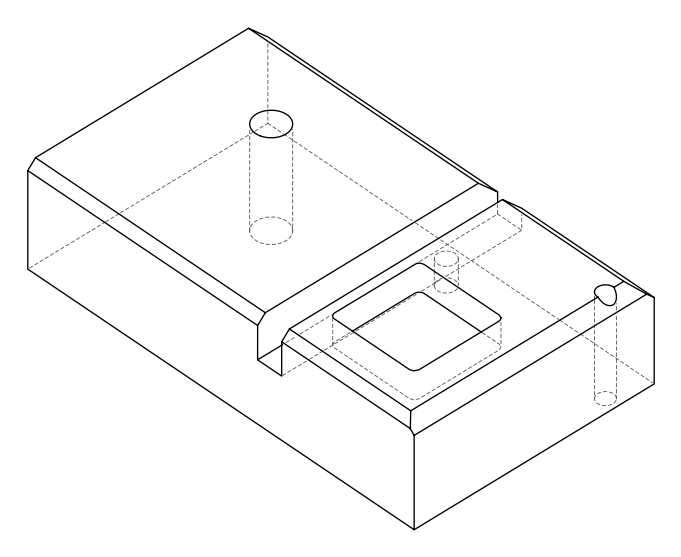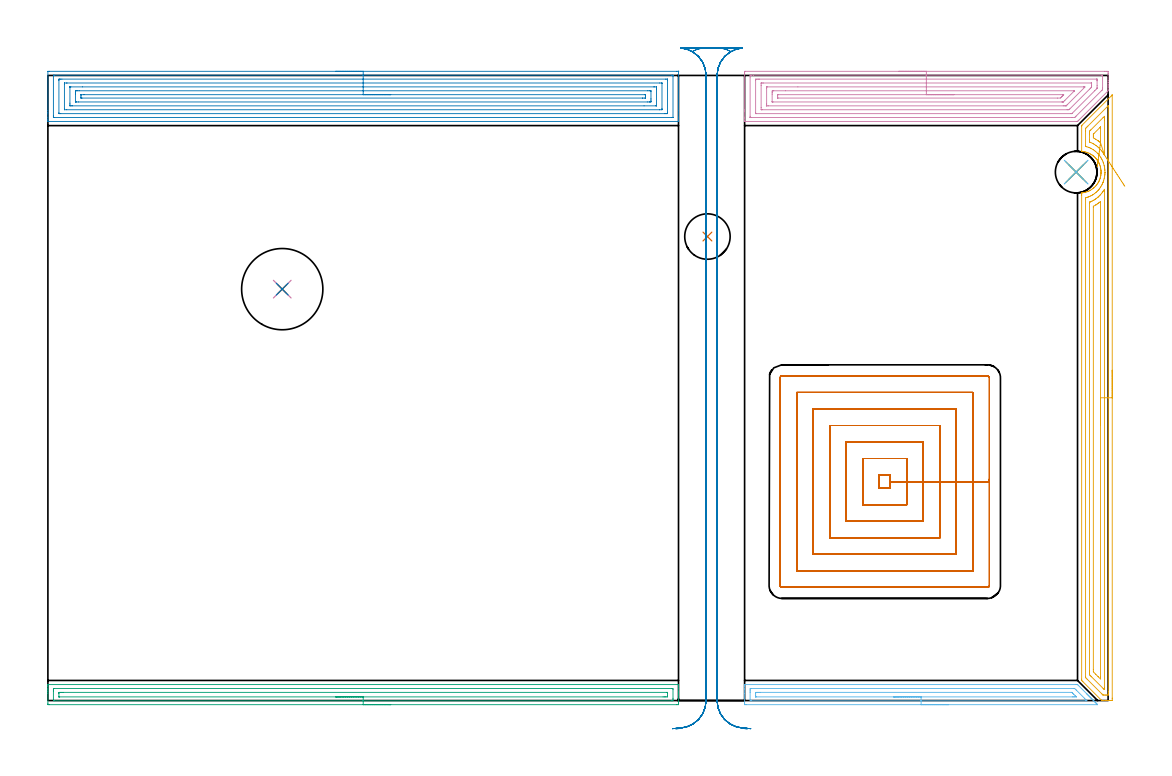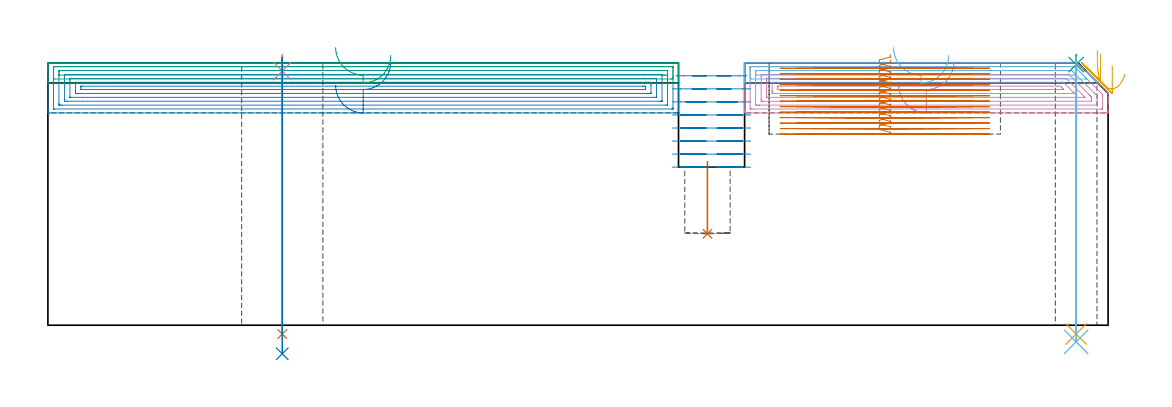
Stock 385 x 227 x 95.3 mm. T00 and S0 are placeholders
(PLAN: 14 operations, 8 tool changes, 78.5 min)
(1 INDEXABLE_INSERT_DRILL_BLIND_HOLE_FROM_SOLID | STEP1POCKET | NXT0302_004 | 0.11 min | 13211 mm3)
(2 AREA_MILL | FG_CHAMFER_SURFACE | UGT0205_001 | 13.1 min | 39200 mm3)
(3 AREA_MILL_1 | FG_CHAMFER_SURFACE_1 | UGT0205_001 | 5.69 min | 6220 mm3)
(4 AREA_MILL_2 | FG_CHAMFER_SURFACE_2 | UGT0205_001 | 7.47 min | 23127 mm3)
(5 AREA_MILL_3 | FG_CHAMFER_SURFACE_3 | UGT0205_001 | 7.1 min | 13093 mm3)
(6 AREA_MILL_4 | FG_CHAMFER_SURFACE_4 | UGT0205_001 | 3.19 min | 3415 mm3)
(7 MILL_RECTANGULAR_POCKET | POCKET_RECTANGULAR_STRAIGHT | NXT0201_009 | Follow Part, ap 2, ae 75% | 31.39 min | 184045 mm3)
(8 MILL_RECTANGULAR_SLOT | SLOT_RECTANGULAR | UGT0201_094 | Follow Part, ap 5, ae 75% | 8.71 min | 195736 mm3)
(9 SPOT_DRILL | STEP1HOLE | NXT0321_9005460120000 | 0.03 min | 15 mm3)
(10 SPOT_DRILL_1 | STEP1HOLE_1 | NXT0321_9005460120000 | 0.05 min | 243 mm3)
(11 DRILL_THROUGH_HOLE_INTO_CENTER | STEP1HOLE | NXT0301_065 | 0.4 min | 6451 mm3)
(12 DRILL_TO_ENLARGE_THROUGH_HOLE | STEP1HOLE | UGT0301_281 | 0.41 min | 10146 mm3)
(13 DRILL_THROUGH_HOLE_INTO_CENTER_1 | STEP1HOLE_1 | NXT0301_065 | 0.4 min | 6471 mm3)
(14 DRILL_TO_ENLARGE_THROUGH_HOLE_1 | STEP1HOLE_1 | UGT0301_394 | 0.43 min | 58436 mm3)
(TOOL NXT0302_004 | Index. Insert Drill 16.5mm [880-D1650L20-05] | D16.5 PA176 FL83 Z2)
(TOOL UGT0205_001 | Chamfer Mill 20 x 3 x 45 deg. | D20 FL50 Z2)
(TOOL NXT0201_009 | ENDMILL 8mm [2P460-0800-NA 1630] | D8 FL26 Z6)
(TOOL UGT0201_094 | End mill 20 mm | D20 FL38 Z4)
(TOOL NXT0321_9005460120000 | NC Spot Drill, 142deg, 12mm, Carbide, Uncoated | D12 PA142 FL30 Z2)
(TOOL NXT0301_065 | Carbide Drill 9.4mm [860.1-0940-075A1-MM 2214] | D9.4 PA140 FL98 Z2)
(TOOL UGT0301_281 | Twist Drill 15.1 mm | D15.1 PA118 FL120 Z2)
(TOOL UGT0301_394 | Twist Drill 29.5 mm | D29.5 PA118 FL165 Z2)
(OP 1 INDEXABLE_INSERT_DRILL_BLIND_HOLE_FROM_SOLID)
G17 G21 G94 G90
T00 M6
G54
G17 G0 G90 X239.5 Y168.5 S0 M3
G43 Z105.3 H1
G94 G81 G98 Z33.2 F250. R59.4
G80
M5
M2
(OP 2 AREA_MILL)
G17 G21 G94 G90
T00 M6
G54
G17 G0 G90 X104.5 Y228.5 S1061 M3
G43 Z105.3 H0
Z87.1
G94 G1 X104.538 Z86.228 F250.
X104.652 Z85.364
X104.841 Z84.512
X105.103 Z83.68
X105.437 Z82.874
X105.84 Z82.1
X106.308 Z81.364
X106.84 Z80.672
X107.429 Z80.029
X108.072 Z79.44
X108.764 Z78.909
X109.5 Z78.44
X110.274 Z78.037
X111.08 Z77.703
X111.912 Z77.441
X112.764 Z77.252
X113.628 Z77.138
X114.5 Z77.1
X228.384
X228.998 Y228.498 Z77.099
X228.999 Z77.1
X229. Y214.211 Z91.385
Y211.808 Z93.787
Y211.131 Z94.469
Y210.767 Z94.833
Y210.364 Z95.227
X228.99 Y210.303 Z95.288
X228.831 Y210.3 Z95.3
X0.169
X0.01 Y210.303 Z95.288
X0.002 Y210.34 Z95.251
X0. Y210.364 Z95.227
Y210.767 Z94.833
Y211.131 Z94.469
Y211.808 Z93.787
Y213.04 Z92.557
Y213.595 Z92.
Y214.211 Z91.385
X0.001 Y228.498 Z77.1
X0.002 Z77.099
X0.616 Y228.5 Z77.1
X114.5
Y227.086 Z78.514
X226.598
X226.692 Y227.085 Z78.515
X226.879 Y227.081 Z78.519
X226.991 Y227.078 Z78.522
X226.994 Y227.049 Z78.551
X226.997 Y226.992 Z78.608
X227. Y226.59 Z79.01
Y211.808 Z93.792
X226.998 Y211.758 Z93.842
X226.995 Y211.734 Z93.866
X226.992 Y211.726 Z93.874
X226.972 Y211.721 Z93.879
X226.786 Y211.716 Z93.884
X226.691 Y211.715 Z93.885
X2.403 Y211.714 Z93.886
X2.308 Y211.715 Z93.885
X2.121 Y211.719 Z93.881
X2.009 Y211.722 Z93.878
X2.006 Y211.751 Z93.849
X2.003 Y211.808 Z93.792
X2. Y212.21 Z93.39
Y226.992 Z78.608
X2.002 Y227.042 Z78.558
X2.005 Y227.066 Z78.534
X2.008 Y227.074 Z78.526
X2.028 Y227.079 Z78.521
X2.214 Y227.084 Z78.516
X2.309 Y227.086 Z78.515
X114.5 Z78.514
Y225.672 Z79.928
X224.345 Y225.671 Z79.929
X224.811 Y225.669 Z79.931
X224.965 Y225.667 Z79.933
X224.984 Y225.665 Z79.935
X224.99 Y225.62 Z79.98
X224.997 Y225.52 Z80.08
X224.999 Y225.394 Z80.206
Y213.595 Z92.005
X224.998 Y213.408 Z92.192
X224.99 Y213.218 Z92.382
X224.977 Y213.135 Z92.465
X224.927 Y213.133 Z92.467
X224.811 Y213.13 Z92.47
X224.384 Y213.129 Z92.471
X223.918 Y213.128 Z92.472
X4.655 Y213.129 Z92.471
X4.189 Y213.131 Z92.469
X4.035 Y213.133 Z92.467
X4.016 Y213.135 Z92.465
X4.01 Y213.18 Z92.42
X4.004 Y213.28 Z92.32
X4.001 Y213.406 Z92.194
Y225.205 Z80.395
X4.002 Y225.392 Z80.208
X4.01 Y225.583 Z80.017
X4.023 Y225.665 Z79.935
X4.073 Y225.667 Z79.933
X4.189 Y225.67 Z79.93
X4.616 Y225.671 Z79.929
X5.082 Y225.672 Z79.928
X114.5
Y224.257 Z81.343
X222.187
X222.972 Y224.251 Z81.349
X222.988
X222.992 Y224.232 Z81.368
X222.996 Y224.18 Z81.42
X222.999 Y224.075 Z81.525
X223. Y214.947 Z90.653
X222.999 Y214.73 Z90.87
X222.996 Y214.621 Z90.979
X222.991 Y214.568 Z91.032
X222.988 Y214.549 Z91.051
X222.965 Y214.548 Z91.052
X222.132 Y214.543 Z91.057
X222.077
X6.813
X6.028 Y214.549 Z91.051
X6.012
X6.008 Y214.568 Z91.032
X6.004 Y214.62 Z90.98
X6.001 Y214.725 Z90.875
X6. Y223.853 Z81.747
X6.001 Y224.07 Z81.53
X6.004 Y224.179 Z81.421
X6.009 Y224.232 Z81.368
X6.012 Y224.251 Z81.349
X6.035 Y224.252 Z81.348
X6.869 Y224.257 Z81.343
X6.924
X114.5
Y222.843 Z82.757
X220.028
X220.345 Y222.842 Z82.758
X220.926 Y222.838 Z82.762
X220.974 Y222.836 Z82.764
X220.99 Y222.825 Z82.775
X220.996 Y222.768 Z82.832
X220.998 Y222.526 Z83.074
X221. Y221.871 Z83.729
X220.999 Y216.028 Z89.572
X220.998 Y215.988 Z89.612
X220.994 Y215.968 Z89.632
X220.991 Y215.964 Z89.636
X220.978 Y215.962 Z89.638
X220.661 Y215.958 Z89.642
X216.489 Y215.957 Z89.643
X8.972
X8.655 Y215.958 Z89.642
X8.074 Y215.962 Z89.638
X8.026 Y215.964 Z89.636
X8.01 Y215.975 Z89.625
X8.004 Y216.032 Z89.568
X8.002 Y216.274 Z89.326
X8. Y216.929 Z88.671
X8.001 Y222.772 Z82.828
X8.002 Y222.812 Z82.788
X8.006 Y222.832 Z82.768
X8.009 Y222.836 Z82.764
X8.022 Y222.838 Z82.762
X8.339 Y222.842 Z82.758
X12.521 Y222.843 Z82.757
X114.5
Y221.429 Z84.171
X217.87
X218.559 Y221.428 Z84.172
X218.766 Y221.426 Z84.174
X218.926 Y221.422 Z84.178
X218.99 Y221.414 Z84.186
X218.993 Y221.377 Z84.223
X218.998 Y221.193 Z84.407
X219. Y218.512 Z87.088
X218.999 Y218.06 Z87.54
X218.997 Y217.622 Z87.978
X218.99 Y217.472 Z88.128
X218.98 Y217.378 Z88.222
X218.903 Y217.376 Z88.224
X218.559 Y217.373 Z88.227
X218.354 Y217.372 Z88.229
X217.665 Y217.371
X11.131
X10.441 Y217.372 Z88.228
X10.234 Y217.374 Z88.226
X10.074 Y217.378 Z88.222
X10.01 Y217.386 Z88.214
X10.007 Y217.423 Z88.177
X10.002 Y217.607 Z87.993
X10. Y220.288 Z85.312
X10.001 Y220.74 Z84.86
X10.003 Y221.178 Z84.422
X10.01 Y221.328 Z84.272
X10.02 Y221.422 Z84.178
X10.097 Y221.424 Z84.176
X10.441 Y221.427 Z84.173
X10.646 Y221.429 Z84.171
X11.335
X114.5
Y220.015 Z85.585
X216.605 Y220.014 Z85.586
X216.772 Y220.013 Z85.587
X216.94 Y220.01 Z85.59
X216.981 Y220.008 Z85.592
X216.99 Y219.982 Z85.618
X216.995 Y219.922 Z85.678
X216.998 Y219.847 Z85.753
X216.999 Y219.619 Z85.981
X216.994 Y218.953 Z86.647
X216.991 Y218.84 Z86.76
X216.987 Y218.792 Z86.808
X216.936 Y218.79 Z86.81
X216.772 Y218.788 Z86.812
X216.047 Y218.785 Z86.815
X215.879
X12.395 Y218.786 Z86.814
X12.228 Y218.787 Z86.813
X12.06 Y218.79 Z86.81
X12.02 Y218.792 Z86.808
X12.01 Y218.818 Z86.782
X12.005 Y218.878 Z86.722
X12.002 Y218.953 Z86.647
X12.001 Y219.181 Z86.419
X12.006 Y219.847 Z85.753
X12.009 Y219.96 Z85.64
X12.013 Y220.008 Z85.592
X12.064 Y220.01 Z85.59
X12.228 Y220.012 Z85.588
X12.953 Y220.015 Z85.585
X13.121
X114.5
X115.372 Z85.623
X116.236 Z85.737
X117.088 Z85.926
X117.92 Z86.188
X118.726 Z86.522
X119.5 Z86.925
X120.236 Z87.394
X120.928 Z87.925
X121.571 Z88.514
X122.16 Z89.157
X122.692 Z89.85
X123.16 Z90.585
X123.563 Z91.359
X123.897 Z92.165
X124.159 Z92.997
X124.348 Z93.849
X124.462 Z94.714
X124.5 Z95.585
G0 Z105.3
M5
M2
(OP 3 AREA_MILL_1)
G17 G21 G94 G90
T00 M6
G54
G17 G0 G90 X124.5 Y-1.5 S1061 M3
G43 Z105.3 H0
Z98.
G94 G1 X124.462 Z97.128 F250.
X124.348 Z96.264
X124.159 Z95.412
X123.897 Z94.58
X123.563 Z93.774
X123.16 Z93.
X122.692 Z92.264
X122.16 Z91.572
X121.571 Z90.929
X120.928 Z90.34
X120.236 Z89.808
X119.5 Z89.34
X118.726 Z88.937
X117.92 Z88.603
X117.088 Z88.341
X116.236 Z88.152
X115.372 Z88.038
X114.5 Z88.
X0.616
X0.076 Y-1.494 Z88.003
X0.008 Y-1.491 Z88.006
X0. Y-0.958 Z88.539
Y2.594 Z92.088
Y3.145 Z92.642
Y3.482 Z92.978
Y4.033 Z93.529
Y4.37 Z93.865
Y5.044 Z94.543
Y5.389 Z94.888
X0.007 Y5.764 Z95.256
X0.01 Y5.797 Z95.288
X0.169 Y5.8 Z95.3
X228.831
X228.99 Y5.797 Z95.288
X228.993 Y5.764 Z95.256
X229. Y5.389 Z94.888
Y5.043 Z94.543
Y4.37 Z93.865
Y3.145 Z92.642
Y2.594 Z92.088
Y1.982 Z91.477
Y-0.682 Z88.815
X228.998 Y-0.958 Z88.539
X228.992 Y-1.491 Z88.006
X228.924 Y-1.494 Z88.003
X228.384 Y-1.5 Z88.
X114.5
Y-0.086 Z89.414
X2.402 Y-0.085 Z89.415
X2.01 Y-0.07 Z89.43
X2.001 Y0.329 Z89.829
X2. Y3.482 Z92.982
X2.001 Y3.881 Z93.381
X2.01 Y4.37 Z93.87
X2.387 Y4.385 Z93.885
X2.402 Y4.386 Z93.886
X226.598 Y4.385 Z93.885
X226.99 Y4.37 Z93.87
X226.999 Y3.971 Z93.471
X227. Y0.818 Z90.318
X226.999 Y0.419 Z89.919
X226.99 Y-0.07 Z89.43
X226.613 Y-0.085 Z89.415
X226.598 Y-0.086 Z89.414
X114.5
Y1.328 Z90.828
X4.189 Y1.329 Z90.829
X4.062 Y1.33 Z90.83
X4.018 Y1.333 Z90.833
X4.012 Y1.334 Z90.834
X4.008 Y1.348 Z90.848
X4.004 Y1.393 Z90.893
X4.001 Y1.518 Z91.018
Y2.594 Z92.094
X4.003 Y2.779 Z92.279
X4.01 Y2.962 Z92.462
X4.189 Y2.965 Z92.465
X4.704 Y2.97 Z92.47
X5.082 Y2.971 Z92.471
X5.596
X224.811
X224.938 Y2.97 Z92.47
X224.982 Y2.967 Z92.467
X224.988 Y2.966 Z92.466
X224.992 Y2.951 Z92.451
X224.996 Y2.907 Z92.407
X224.999 Y2.782 Z92.282
Y1.706 Z91.206
X224.997 Y1.521 Z91.021
X224.99 Y1.338 Z90.838
X224.811 Y1.335 Z90.835
X224.296 Y1.33 Z90.83
X223.918 Y1.329 Z90.829
X223.405 Y1.328 Z90.828
X114.5
X113.628 Z90.867
X112.764 Z90.98
X111.912 Z91.169
X111.08 Z91.432
X110.274 Z91.765
X109.5 Z92.168
X108.764 Z92.637
X108.072 Z93.168
X107.429 Z93.757
X106.84 Z94.401
X106.308 Z95.093
X105.84 Z95.828
X105.437 Z96.602
X105.103 Z97.408
X104.841 Z98.24
X104.652 Z99.092
X104.538 Z99.957
X104.5 Z100.828
G0 Z105.3
M5
M2
(OP 4 AREA_MILL_2)
G17 G21 G94 G90
T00 M6
G54
G17 G0 G90 X309. Y228.5 S1061 M3
G43 Z105.3 H0
Z87.1
G94 G1 X309.038 Z86.228 F250.
X309.152 Z85.364
X309.341 Z84.512
X309.603 Z83.68
X309.937 Z82.874
X310.34 Z82.1
X310.808 Z81.364
X311.34 Z80.672
X311.929 Z80.029
X312.572 Z79.44
X313.264 Z78.908
X314. Z78.44
X314.774 Z78.037
X315.58 Z77.703
X316.412 Z77.441
X317.263 Z77.252
X318.128 Z77.138
X319. Z77.1
X383.814
X384.427 Y228.497 Z77.103
X384.993 Y228.491 Z77.105
X384.997 Y228.457 Z77.139
X385. Y227.885 Z77.711
Y227.567 Z78.029
Y225.205 Z80.388
Y224.57 Z81.028
Y224.312 Z81.284
Y223.676 Z81.92
Y223.419 Z82.177
Y222.904 Z82.695
Y222.526 Z83.073
Y221.754 Z83.846
Y221.4 Z84.2
X384.723 Y221.122 Z84.475
X374.517 Y210.915 Z94.682
X374.263 Y210.663 Z94.936
X374.165 Y210.564 Z95.035
X373.972 Y210.374 Z95.224
X373.895 Y210.304 Z95.289
X373.745 Y210.3 Z95.3
X253.128
X253.01 Y210.303 Z95.288
X253.007 Y210.346 Z95.246
X253. Y210.654 Z94.945
Y211.294 Z94.305
Y211.808 Z93.787
Y213.852 Z91.746
Y214.488 Z91.107
Y227.885 Z77.712
X253.002 Y228.205 Z77.392
X253.01 Y228.491 Z77.105
X253.295 Y228.499 Z77.099
X319. Y228.5 Z77.1
Y227.086 Z78.514
X382.646
X382.74 Y227.085 Z78.515
X382.927 Y227.081 Z78.519
X382.977 Y227.079 Z78.521
X382.99 Y227.07 Z78.53
X382.994 Y227.042 Z78.558
X382.997 Y226.992 Z78.608
X383. Y226.637 Z78.963
X382.999 Y222.526 Z83.074
X382.997 Y222.174 Z83.426
X382.99 Y221.903 Z83.697
X382.98 Y221.841 Z83.759
X382.929 Y221.787 Z83.813
X382.782 Y221.633 Z83.967
X373.352 Y212.203 Z93.397
X372.954 Y211.808 Z93.792
X372.902 Y211.761 Z93.839
X372.855 Y211.721 Z93.879
X372.058 Y211.715 Z93.885
X371.964
X255.354 Y211.714 Z93.886
X255.26 Y211.715 Z93.885
X255.073 Y211.719 Z93.881
X255.023 Y211.721 Z93.879
X255.01 Y211.73 Z93.87
X255.006 Y211.758 Z93.842
X255.003 Y211.808 Z93.792
X255. Y212.163 Z93.437
X255.001 Y226.452 Z79.148
X255.008 Y226.992 Z78.608
X255.01 Y227.074 Z78.526
X255.167 Y227.081 Z78.519
X255.261 Y227.084 Z78.516
X255.354 Y227.085 Z78.515
X256.15 Y227.086 Z78.514
X319.
Y225.672 Z79.928
X380.866 Y225.671 Z79.929
X380.932 Y225.67 Z79.93
X380.972 Y225.667 Z79.933
X380.986 Y225.666 Z79.934
X380.99 Y225.608 Z79.992
X380.997 Y225.34 Z80.26
X380.999 Y225.205 Z80.395
X381. Y225.071 Z80.529
Y223.285 Z82.315
X380.996 Y222.526 Z83.074
X380.992 Y222.4 Z83.2
X380.976 Y222.288 Z83.312
X380.866 Y222.169 Z83.431
X380.155 Y221.454 Z84.146
X371.964 Y213.265 Z92.335
X371.847 Y213.155 Z92.445
X371.825 Y213.137 Z92.463
X371.804 Y213.134 Z92.466
X371.752 Y213.131 Z92.469
X371.538 Y213.129 Z92.471
X257.134
X257.068 Y213.13 Z92.47
X257.028 Y213.133 Z92.467
X257.014 Y213.134 Z92.466
X257.01 Y213.192 Z92.408
X257.003 Y213.46 Z92.14
X257.001 Y213.595 Z92.005
Y225.205 Z80.395
X257.002 Y225.338 Z80.262
X257.01 Y225.474 Z80.126
X257.027 Y225.665 Z79.935
X257.134 Y225.666 Z79.934
X257.561 Y225.67 Z79.93
X258.024 Y225.671 Z79.929
X258.45 Y225.672 Z79.928
X319.
Y224.257 Z81.343
X378.833 Y224.256 Z81.344
X378.93 Y224.254 Z81.346
X378.976 Y224.251 Z81.349
X378.99 Y224.249 Z81.351
X379. Y223.419 Z82.181
X378.997 Y223.016 Z82.584
X378.993 Y222.814 Z82.786
X378.99 Y222.765 Z82.835
X378.972 Y222.733 Z82.867
X378.928 Y222.684 Z82.916
X378.775 Y222.526 Z83.074
X378.486 Y222.235 Z83.365
X378.196 Y221.944 Z83.656
X371.074 Y214.824 Z90.776
X370.904 Y214.659 Z90.941
X370.798 Y214.559 Z91.041
X370.601 Y214.55 Z91.05
X370.184 Y214.544 Z91.056
X370.129 Y214.543 Z91.057
X259.361
X259.167 Y214.544 Z91.056
X259.07 Y214.546 Z91.054
X259.024 Y214.549 Z91.051
X259.01 Y214.551 Z91.049
X259. Y215.381 Z90.219
Y223.419 Z82.181
X259.005 Y224.221 Z81.379
X259.01 Y224.247 Z81.353
X259.024 Y224.251 Z81.349
X259.074 Y224.254 Z81.346
X259.178 Y224.256 Z81.344
X259.387 Y224.257 Z81.343
X259.804
X319.
Y222.843 Z82.757
X376.1
X376.27 Y222.842 Z82.758
X376.415 Y222.84 Z82.76
X376.607 Y222.836 Z82.764
X376.5 Y222.711 Z82.889
X376.415 Y222.615 Z82.985
X370.076 Y216.274 Z89.326
X369.81 Y216.015 Z89.585
X369.768 Y215.977 Z89.623
X369.749 Y215.964 Z89.636
X369.715 Y215.962 Z89.638
X369.608 Y215.959 Z89.641
X369.294 Y215.957 Z89.643
X368.72
X261.585
X261.009 Y215.959 Z89.641
X261.007 Y215.96 Z89.64
X261.002 Y215.965 Z89.635
X261.001 Y216.274 Z89.326
X261. Y216.861 Z88.739
Y222.219 Z83.381
X261.003 Y222.526 Z83.074
X261.008 Y222.819 Z82.781
X261.009 Y222.833 Z82.767
X261.025 Y222.836 Z82.764
X261.079 Y222.84 Z82.76
X261.163 Y222.842 Z82.758
X272.35 Y222.843 Z82.757
X319.
Y221.429 Z84.171
X372.55 Y221.428 Z84.172
X372.654 Y221.427 Z84.173
X372.75 Y221.422 Z84.178
X372.762 Y221.421 Z84.179
X372.755 Y221.411 Z84.189
X372.728 Y221.38 Z84.22
X372.583 Y221.232 Z84.368
X372.474 Y221.122 Z84.478
X369.294 Y217.942 Z87.658
X368.904 Y217.559 Z88.041
X368.732 Y217.392 Z88.208
X368.701 Y217.378 Z88.222
X368.661 Y217.375 Z88.225
X368.576 Y217.373 Z88.227
X368.404 Y217.372 Z88.228
X368.201 Y217.371 Z88.229
X263.365 Y217.372 Z88.228
X263.16 Y217.373 Z88.227
X263.036 Y217.377 Z88.223
X263.012 Y217.378 Z88.222
X263.007 Y217.393 Z88.207
X263.004 Y217.414 Z88.186
X263.001 Y217.533 Z88.067
X263. Y220.213 Z85.387
X263.004 Y220.74 Z84.86
X263.009 Y221.097 Z84.503
X263.031 Y221.422 Z84.178
X263.365 Y221.426 Z84.174
X263.569 Y221.428 Z84.172
X267.867 Y221.429 Z84.171
X319.
Y220.015 Z85.585
X368.404 Y220.014 Z85.586
X368.571 Y220.012 Z85.588
X368.888 Y220.008 Z85.592
X368.739 Y219.847 Z85.753
X368.575 Y219.675 Z85.925
X368.404 Y219.501 Z86.099
X368.129 Y219.229 Z86.371
X367.846 Y218.953 Z86.647
X367.675 Y218.791 Z86.809
X366.624 Y218.786 Z86.814
X265.09
X265.045 Y218.788 Z86.812
X265.018 Y218.791 Z86.809
X265.01 Y218.793 Z86.807
X265.008 Y218.808 Z86.792
X265.002 Y218.953 Z86.647
X265. Y219.099 Z86.501
X265.002 Y219.847 Z85.753
X265.005 Y219.988 Z85.612
X265.01 Y220.007 Z85.593
X265.022 Y220.009 Z85.591
X265.062 Y220.012 Z85.588
X265.145 Y220.014 Z85.586
X319. Y220.015 Z85.585
X319.872 Z85.623
X320.736 Z85.737
X321.588 Z85.926
X322.42 Z86.188
X323.226 Z86.522
X324. Z86.925
X324.736 Z87.394
X325.428 Z87.925
X326.071 Z88.514
X326.66 Z89.157
X327.192 Z89.85
X327.66 Z90.585
X328.063 Z91.359
X328.397 Z92.165
X328.659 Z92.997
X328.848 Z93.849
X328.962 Z94.714
X329. Z95.585
G0 Z105.3
M5
M2
(OP 5 AREA_MILL_3)
G17 G21 G94 G90
T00 M6
G54
G17 G0 G90 X386.5 Y119.95 S1061 M3
G43 Z105.3 H0
Z94.2
G94 G1 Y119.912 Z93.328 F250.
Y119.798 Z92.464
Y119.609 Z91.612
Y119.347 Z90.78
Y119.013 Z89.974
Y118.61 Z89.2
Y118.142 Z88.464
Y117.61 Z87.772
Y117.021 Z87.129
Y116.378 Z86.54
Y115.686 Z86.008
Y114.95 Z85.54
Y114.176 Z85.137
Y113.37 Z84.803
Y112.538 Z84.541
Y111.686 Z84.352
Y110.822 Z84.238
Y109.95 Z84.2
Y0.87
X386.498 Y0.607 Z84.202
X386.49 Y0.007 Z84.205
X386.474 Y0.003 Z84.221
X385.869 Y0. Z84.825
X385.297 Z85.4
X384.974 Z85.722
X384.403 Z86.293
X384.08 Z86.615
X383.061 Z87.638
X382.739 Y0.008 Z87.961
X382.702 Y0.01 Z87.997
X382.563 Y0.138 Z88.137
X382.539 Y0.161 Z88.161
X375.844 Y6.856 Z94.855
X375.458 Y7.244 Z95.241
X375.407 Y7.299 Z95.292
X375.4 Y7.748 Z95.3
Y183.589
X375.405 Y184.357 Z95.291
X375.563 Y184.379 Z95.134
X375.681 Y184.393 Z95.017
X375.915 Y184.42 Z94.784
X376.337 Y184.496 Z94.361
X376.478 Y184.528 Z94.218
X376.584 Y184.552 Z94.114
X376.783 Y184.597 Z93.914
X377.227 Y184.726 Z93.472
X377.372 Y184.779 Z93.328
X377.675 Y184.888 Z93.025
X377.82 Y184.951 Z92.879
X378.116 Y185.079 Z92.583
X378.584 Y185.312 Z92.116
X379.006 Y185.574 Z91.694
X379.435 Y185.877 Z91.264
X379.552 Y185.969 Z91.146
X379.609 Y186.014 Z91.088
X379.688 Y186.075 Z91.011
X379.853 Y186.204 Z90.846
X379.894 Y186.241 Z90.805
X379.92 Y186.267 Z90.779
X380.056 Y186.402 Z90.64
X380.318 Y186.658 Z90.381
X380.491 Y186.847 Z90.209
X380.72 Y187.096 Z89.979
X380.783 Y187.174 Z89.915
X380.801 Y187.198 Z89.897
X381.078 Y187.575 Z89.622
X381.348 Y187.988 Z89.351
X381.671 Y188.57 Z89.025
X381.705 Y188.647 Z88.989
X381.814 Y188.88 Z88.885
X381.986 Y189.323 Z88.711
X382.112 Y189.702 Z88.587
X382.134 Y189.771 Z88.563
X382.15 Y189.837 Z88.545
X382.239 Y190.179 Z88.456
X382.248 Y190.216 Z88.446
X382.261 Y190.283 Z88.432
X382.284 Y190.388 Z88.414
X382.291 Y190.423 Z88.407
X382.318 Y190.553 Z88.382
X382.34 Y190.663 Z88.359
X382.355 Y190.772 Z88.344
X382.4 Y191.109 Z88.297
X382.417 Y191.363 Z88.275
X382.426 Y191.465 Z88.268
X382.432 Y191.555 Z88.26
Y191.674 Z88.253
X382.434 Y191.775 Z88.252
Y191.815 Z88.25
X382.44 Y192.001 Z88.254
X382.431 Y192.21 Z88.265
X382.42 Y192.447 Z88.275
X382.412 Y192.515 Z88.281
X382.375 Y192.894 Z88.323
X382.304 Y193.339 Z88.396
X382.203 Y193.787 Z88.497
X382.068 Y194.243 Z88.63
X381.909 Y194.679 Z88.789
X381.88 Y194.746 Z88.817
X381.724 Y195.123 Z88.975
X381.673 Y195.234 Z89.027
X381.455 Y195.628 Z89.242
X381.223 Y196.014 Z89.474
X381.009 Y196.324 Z89.689
X380.966 Y196.383 Z89.734
X380.918 Y196.447 Z89.782
X380.801 Y196.601 Z89.895
X380.782 Y196.626 Z89.915
X380.739 Y196.68 Z89.96
X380.667 Y196.768 Z90.032
X380.547 Y196.906 Z90.152
X380.478 Y196.978 Z90.221
X380.227 Y197.238 Z90.473
X379.894 Y197.557 Z90.805
X379.876 Y197.573 Z90.824
X379.753 Y197.68 Z90.946
X379.67 Y197.747 Z91.028
X379.609 Y197.797 Z91.088
X379.511 Y197.87 Z91.187
X379.311 Y198.02 Z91.389
X379.161 Y198.122 Z91.538
X379.005 Y198.228 Z91.694
X378.858 Y198.317 Z91.84
X378.606 Y198.468 Z92.093
X378.198 Y198.69 Z92.499
X378.115 Y198.728 Z92.583
X377.674 Y198.912 Z93.024
X377.227 Y199.074 Z93.472
X376.784 Y199.203 Z93.915
X376.337 Y199.304 Z94.361
X376.031 Y199.353 Z94.663
X375.892 Y199.376 Z94.803
X375.775 Y199.39 Z94.92
X375.403 Y199.444 Z95.289
X375.4 Y199.656 Z95.3
Y208.582
X375.405 Y208.795 Z95.29
X375.52 Y208.921 Z95.179
X386.189 Y219.59 Z84.509
X386.316 Y219.718 Z84.38
X386.489 Y219.888 Z84.209
X386.496 Y219.889 Z84.202
X386.499 Y219.888 Z84.199
X386.5 Y109.95 Z84.2
X385.086 Z85.614
Y3.174
X385.085 Y2.393 Z85.615
X385.083 Y2.284 Z85.617
X385.079 Y2.171 Z85.621
X385.066 Y2.01 Z85.634
X384.974 Y2.008 Z85.726
X384.472 Y2.001 Z86.228
X384.08 Z86.62
X383.576 Y2.003 Z87.124
X383.186 Y2.01 Z87.514
X383.135 Y2.027 Z87.565
X383.081 Y2.076 Z87.619
X382.972 Y2.181 Z87.728
X382.757 Y2.393 Z87.943
X377.402 Y7.748 Z93.298
X376.926 Y8.232 Z93.774
X376.828 Y8.333 Z93.872
X376.82 Y8.53 Z93.88
X376.816 Y8.641 Z93.884
X376.815 Y8.751 Z93.885
Y181.915
X376.816 Y182.026 Z93.884
X376.821 Y182.248 Z93.879
X376.835 Y182.573 Z93.865
X377.267 Y182.696 Z93.433
X377.683 Y182.833 Z93.017
X377.82 Y182.885 Z92.88
X378.322 Y183.087 Z92.378
X378.714 Y183.267 Z91.986
X378.93 Y183.374 Z91.77
X379.322 Y183.589 Z91.378
X379.498 Y183.699 Z91.202
X379.609 Y183.774 Z91.091
X380.023 Y184.068 Z90.677
X380.503 Y184.428 Z90.197
X380.533 Y184.451 Z90.167
X380.568 Y184.482 Z90.132
X380.987 Y184.891 Z89.713
X381.397 Y185.311 Z89.303
X381.428 Y185.343 Z89.272
X381.456 Y185.374 Z89.244
X381.707 Y185.671 Z88.994
X381.829 Y185.835 Z88.871
X382.146 Y186.267 Z88.554
X382.183 Y186.321 Z88.517
X382.205 Y186.353 Z88.495
X382.291 Y186.492 Z88.409
X382.54 Y186.911 Z88.16
X382.679 Y187.159 Z88.021
X382.855 Y187.49 Z87.845
X383.105 Y188.052 Z87.595
X383.115 Y188.075 Z87.585
X383.186 Y188.26 Z87.514
X383.359 Y188.772 Z87.341
X383.416 Y188.944 Z87.284
X383.556 Y189.468 Z87.144
X383.638 Y189.837 Z87.062
X383.679 Y190.037 Z87.021
X383.71 Y190.206 Z86.99
X383.783 Y190.73 Z86.917
X383.814 Y190.988 Z86.886
X383.815 Y190.994 Z86.885
X383.853 Y191.622 Z86.847
Y191.629
Y191.652
Y191.675
X383.85 Y191.852 Z86.85
X383.829 Y192.515 Z86.871
X383.81 Y192.785 Z86.89
X383.736 Y193.407 Z86.964
X383.67 Y193.817 Z87.03
X383.564 Y194.3 Z87.136
X383.37 Y195.009 Z87.33
X383.308 Y195.193 Z87.392
X383.186 Y195.529 Z87.514
X382.957 Y196.085 Z87.743
X382.754 Y196.516 Z87.946
X382.492 Y196.978 Z88.208
X382.291 Y197.312 Z88.409
X381.902 Y197.87 Z88.798
X381.685 Y198.155 Z89.015
X381.397 Y198.493 Z89.303
X381.136 Y198.763 Z89.564
X380.503 Y199.364 Z90.197
X380.135 Y199.656 Z90.565
X379.609 Y200.027 Z91.091
X378.722 Y200.548 Z91.978
X378.705 Y200.558 Z91.995
X378.138 Y200.793 Z92.562
X377.82 Y200.913 Z92.88
X377.268 Y201.099 Z93.432
X376.926 Y201.195 Z93.774
X376.85 Y201.218 Z93.85
X376.828 Y201.228 Z93.872
X376.821 Y201.234 Z93.879
X376.819 Y201.256 Z93.881
X376.816 Y201.33 Z93.884
X376.814 Y201.441 Z93.886
Y201.552
X376.815 Y206.907 Z93.885
X376.82 Y207.689 Z93.88
X376.821 Y207.741 Z93.879
X376.838 Y207.777 Z93.862
X376.926 Y207.869 Z93.774
X377.28 Y208.228 Z93.42
X377.631 Y208.582 Z93.069
X384.874 Y215.823 Z85.826
X384.974 Y215.92 Z85.726
X385.07 Y216.009 Z85.63
X385.079 Y215.833 Z85.621
X385.083 Y215.722 Z85.617
X385.085 Y215.612 Z85.615
X385.086 Y109.95 Z85.614
X383.672 Z87.028
X383.671 Y4.586 Z87.029
X383.67 Y4.178 Z87.03
X383.668 Y4.073 Z87.032
X383.665 Y4.023 Z87.035
X383.663 Y4.01 Z87.037
X383.653 Z87.047
X383.579 Y4.032 Z87.121
X383.425 Y4.178 Z87.275
X383.186 Y4.414 Z87.514
X378.959 Y8.641 Z91.741
X378.714 Y8.887 Z91.986
X378.393 Y9.215 Z92.307
X378.235 Y9.377 Z92.465
X378.233 Y9.533 Z92.467
X378.23 Y10.017 Z92.47
X378.229 Y10.426 Z92.471
X378.228 Y10.911 Z92.472
X378.229 Y180.503 Z92.471
X378.231 Y180.911 Z92.469
X378.232 Y180.94 Z92.468
X378.234 Y180.95 Z92.466
X378.251 Y180.96 Z92.449
X378.339 Y181.002 Z92.361
X378.442 Y181.047 Z92.258
X378.538 Y181.087 Z92.162
X378.714 Y181.165 Z91.986
X379.153 Y181.366 Z91.547
X379.609 Y181.602 Z91.091
X379.74 Y181.673 Z90.96
X379.964 Y181.804 Z90.736
X380.287 Y182.019 Z90.413
X380.503 Y182.169 Z90.197
X380.807 Y182.393 Z89.893
X381.209 Y182.696 Z89.491
X381.31 Y182.783 Z89.39
X381.397 Y182.863 Z89.303
X381.765 Y183.221 Z88.935
X382.129 Y183.589 Z88.571
X382.208 Y183.672 Z88.492
X382.291 Y183.765 Z88.409
X382.624 Y184.149 Z88.076
X382.877 Y184.482 Z87.823
X383.006 Y184.661 Z87.694
X383.186 Y184.919 Z87.514
X383.365 Y185.195 Z87.335
X383.659 Y185.659 Z87.041
X383.665 Y185.563 Z87.035
X383.669 Y185.45 Z87.031
X383.671 Y185.374 Z87.029
Y185.13
X383.672 Y109.95 Z87.028
X382.257 Z88.443
Y8.641
X382.25 Y7.833 Z88.45
X381.408 Y8.641 Z89.292
X381.397 Y8.651 Z89.303
X380.515 Y9.533 Z90.185
X380.503 Y9.546 Z90.197
X379.65 Y10.426 Z91.05
X379.643 Y11.284 Z91.057
Y11.318
Y179.126
X379.645 Y179.341 Z91.055
X379.648 Y179.447 Z91.052
X379.649 Y179.468 Z91.051
X379.669 Y179.483 Z91.031
X379.719 Y179.514 Z90.981
X380.544 Y179.978 Z90.156
X380.608 Y180.019 Z90.092
X381.075 Y180.34 Z89.625
X381.397 Y180.57 Z89.303
X381.593 Y180.715 Z89.107
X381.849 Y180.911 Z88.851
X382.25 Y181.243 Z88.45
X382.257 Y180.946 Z88.443
Y180.911
Y109.95
Y109.078 Z88.481
Y108.214 Z88.595
Y107.362 Z88.783
Y106.53 Z89.046
Y105.724 Z89.38
Y104.95 Z89.782
Y104.214 Z90.251
Y103.522 Z90.782
Y102.879 Z91.372
Y102.29 Z92.015
Y101.758 Z92.707
Y101.29 Z93.443
Y100.887 Z94.216
Y100.553 Z95.022
Y100.291 Z95.854
Y100.102 Z96.706
Y99.988 Z97.571
Y99.95 Z98.443
G0 Z105.3
X391.056 Y186.759
Z91.031
G1 X390.811 Y187.137 Z90.284
X390.531 Y187.568 Z89.579
X390.219 Y188.049 Z88.921
X389.876 Y188.576 Z88.316
X389.507 Y189.145 Z87.768
X389.112 Y189.752 Z87.281
X388.697 Y190.392 Z86.859
X388.262 Y191.061 Z86.506
X387.813 Y191.753 Z86.223
X387.351 Y192.463 Z86.013
X386.882 Y193.186 Z85.877
X386.408 Y193.916 Z85.818
X385.933 Y194.647 Z85.834
X385.46 Y195.375 Z85.927
X384.994 Y196.093 Z86.094
X384.537 Y196.796 Z86.336
X384.094 Y197.478 Z86.65
X383.667 Y198.135 Z87.033
X383.633 Y198.187 Z87.067
X383.568 Y198.291 Z87.132
X383.526 Y198.361 Z87.174
X383.431 Y198.519 Z87.269
X383.271 Y198.763 Z87.429
X383.186 Y198.888 Z87.514
X382.865 Y199.334 Z87.835
X382.62 Y199.656 Z88.08
X382.291 Y200.042 Z88.409
X381.793 Y200.548 Z88.907
X381.397 Y200.924 Z89.303
X381.125 Y201.164 Z89.575
X380.776 Y201.441 Z89.924
X380.503 Y201.631 Z90.197
X379.936 Y202.007 Z90.764
X379.609 Y202.195 Z91.091
X379.362 Y202.333 Z91.338
X378.714 Y202.635 Z91.986
X378.302 Y202.822 Z92.398
X378.235 Y202.856 Z92.465
X378.233 Y202.935 Z92.467
X378.23 Y203.064 Z92.47
X378.229 Y203.226 Z92.471
X378.228 Y203.711 Z92.472
Y205.496
X378.229 Y205.904 Z92.471
X378.23 Y206.387 Z92.47
X378.233 Y206.592 Z92.467
X378.235 Y206.692 Z92.465
X378.248 Y206.737 Z92.452
X378.3 Y206.796 Z92.4
X378.505 Y207.005 Z92.195
X378.714 Y207.215 Z91.986
X383.186 Y211.687 Z87.514
X383.653 Y212.152 Z87.047
X383.658 Z87.042
X383.665 Z87.036
X383.668 Y211.741 Z87.032
X383.671 Y211.259 Z87.029
Y210.775
Y198.278
X383.67 Y198.19 Z87.03
X383.668 Y198.145 Z87.032
X383.667 Y198.135 Z87.033
X382.252 Y202.546 Z88.448
X382.23 Y202.563 Z88.47
X382.136 Y202.639 Z88.564
X381.84 Y202.889 Z88.86
X381.424 Y203.226 Z89.276
X381.397 Y203.245 Z89.303
X381.33 Y203.293 Z89.37
X380.503 Y203.83 Z90.197
X380.022 Y204.119 Z90.678
X379.65 Y204.34 Z91.05
X379.643 Y205.011 Z91.057
X379.646 Y205.44 Z91.054
X379.65 Y205.654 Z91.05
X379.657 Y205.697 Z91.043
X379.682 Y205.726 Z91.018
X379.732 Y205.781 Z90.968
X379.852 Y205.904 Z90.848
X381.964 Y208.015 Z88.736
X382.211 Y208.26 Z88.489
X382.238 Y208.283 Z88.462
X382.25 Y208.291 Z88.45
X382.251 Y208.265 Z88.449
X382.255 Y208.085 Z88.445
X382.257 Y207.723 Z88.443
Y203.26
Y202.813
X382.256 Y202.607 Z88.444
X382.253 Y202.557 Z88.447
X382.252 Y202.546 Z88.448
X382.135 Y201.696 Z88.604
X382.019 Y200.862 Z88.834
X381.907 Y200.052 Z89.137
X381.799 Y199.271 Z89.509
X381.696 Y198.524 Z89.949
X381.599 Y197.819 Z90.453
X381.508 Y197.16 Z91.017
X381.424 Y196.552 Z91.637
X381.348 Y196. Z92.309
X381.28 Y195.508 Z93.026
X381.221 Y195.079 Z93.783
X381.171 Y194.718 Z94.576
X381.13 Y194.427 Z95.397
X381.1 Y194.207 Z96.241
X381.08 Y194.062 Z97.101
X381.07 Y193.991 Z97.97
X381.071 Y193.995 Z98.843
X381.082 Y194.075 Z99.711
G0 Z105.3
M5
M2
(OP 6 AREA_MILL_4)
G17 G21 G94 G90
T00 M6
G54
G17 G0 G90 X327.1 Y-1.5 S1061 M3
G43 Z105.3 H0
Z98.
G94 G1 X327.062 Z97.128 F250.
X326.948 Z96.264
X326.759 Z95.412
X326.497 Z94.58
X326.163 Z93.774
X325.76 Z93.
X325.291 Z92.264
X324.76 Z91.572
X324.171 Z90.929
X323.528 Z90.34
X322.836 Z89.809
X322.1 Z89.34
X321.326 Z88.937
X320.52 Z88.603
X319.688 Z88.341
X318.836 Z88.152
X317.972 Z88.038
X317.1 Z88.
X253.627
X253.087 Y-1.494 Z88.003
X253.008 Y-1.492 Z88.006
X253. Y-0.958 Z88.539
Y2.594 Z92.089
Y4.013 Z93.509
Y4.37 Z93.865
Y5.085 Z94.584
Y5.364 Z94.863
X253.007 Y5.762 Z95.254
X253.01 Y5.797 Z95.288
X253.18 Y5.8 Z95.3
X373.421
X373.895 Y5.798 Z95.287
X373.984 Y5.718 Z95.215
X377.108 Y2.594 Z92.09
X377.214 Y2.486 Z91.986
X377.295 Y2.405 Z91.905
X377.404 Y2.298 Z91.794
X377.508 Y2.192 Z91.692
X377.593 Y2.107 Z91.607
X377.7 Y2.002 Z91.498
X377.802 Y1.898 Z91.398
X377.891 Y1.809 Z91.309
X377.996 Y1.706 Z91.202
X378.096 Y1.604 Z91.104
X378.189 Y1.511 Z91.011
X378.292 Y1.41 Z90.906
X378.39 Y1.31 Z90.81
X378.487 Y1.213 Z90.713
X378.588 Y1.114 Z90.61
X378.684 Y1.016 Z90.516
X378.785 Y0.915 Z90.415
X378.884 Y0.818 Z90.314
X378.978 Y0.722 Z90.222
X379.083 Y0.617 Z90.117
X379.18 Y0.522 Z90.018
X379.272 Y0.428 Z89.928
X379.381 Y0.319 Z89.819
X379.476 Y0.226 Z89.722
X379.566 Y0.134 Z89.634
X379.679 Y0.021 Z89.521
X379.772 Y-0.07 Z89.426
X379.86 Y-0.16 Z89.34
X379.977 Y-0.277 Z89.223
X380.068 Y-0.366 Z89.13
X380.154 Y-0.454 Z89.046
X380.275 Y-0.575 Z88.925
X380.364 Y-0.662 Z88.834
X380.448 Y-0.748 Z88.752
X380.573 Y-0.873 Z88.627
X380.66 Y-0.958 Z88.538
X380.871 Y-1.171 Z88.329
X380.906 Y-1.205 Z88.294
X381.102 Y-1.402 Z88.097
X381.169 Y-1.472 Z88.027
X381.183 Y-1.494 Z88.004
X381.169 Y-1.499 Z87.999
X317.1 Y-1.5 Z88.
Y-0.086 Z89.414
X255.415 Y-0.085 Z89.415
X255.01 Y-0.07 Z89.43
X255.002 Y0.34 Z89.84
X255. Y3.006 Z92.506
Y3.482 Z92.982
X255.002 Y3.892 Z93.392
X255.01 Y4.37 Z93.87
X255.399 Y4.385 Z93.885
X255.415 Y4.386 Z93.886
X372.527 Y4.385 Z93.885
X372.868 Y4.37 Z93.87
X373.421 Y3.828 Z93.328
X376.432 Y0.818 Z90.318
X376.997 Y0.251 Z89.751
X377.308 Y-0.07 Z89.43
X377.012 Y-0.085 Z89.415
X376.997
X317.1 Y-0.086 Z89.414
Y1.328 Z90.828
X257.203 Y1.329 Z90.829
X257.076 Y1.331 Z90.831
X257.031 Y1.333 Z90.833
X257.013 Y1.334 Z90.834
X257.01 Y1.371 Z90.871
X257.004 Y1.505 Z91.005
X257.001 Y1.706 Z91.206
X257. Y1.907 Z91.407
X257.004 Y2.594 Z92.094
X257.007 Y2.788 Z92.288
X257.022 Y2.965 Z92.465
X257.203 Y2.967 Z92.467
X257.718 Y2.97 Z92.47
X258.097 Y2.971 Z92.471
X258.611 Y2.972 Z92.472
X371.633 Y2.971 Z92.471
X371.76 Y2.969 Z92.469
X371.805 Y2.966 Z92.466
X371.826 Y2.963 Z92.463
X371.844 Y2.948 Z92.448
X371.918 Y2.879 Z92.379
X372.206 Y2.594 Z92.094
X372.527 Y2.274 Z91.774
X373.092 Y1.706 Z91.206
X373.421 Y1.372 Z90.872
X373.447 Y1.335 Z90.835
X373.421 Y1.334 Z90.834
X372.906 Y1.33 Z90.83
X372.527 Y1.329 Z90.829
X372.013 Y1.328 Z90.828
X317.1
X316.228 Z90.867
X315.363 Z90.98
X314.512 Z91.169
X313.68 Z91.432
X312.874 Z91.765
X312.1 Z92.168
X311.364 Z92.637
X310.672 Z93.168
X310.029 Z93.757
X309.44 Z94.401
X308.908 Z95.093
X308.44 Z95.828
X308.037 Z96.602
X307.703 Z97.408
X307.441 Z98.24
X307.252 Z99.092
X307.138 Z99.957
X307.1 Z100.828
G0 Z105.3
M5
M2
(OP 7 MILL_RECTANGULAR_POCKET)
G17 G21 G94 G90
T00 M6
G54
G17 G0 G90 X305.9 Y78.468 S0 M3
G43 Z105.3 H1
Z98.3
G94 G1 Y81.9 Z97.38 F250.
X301.9 Z96.309
Y77.1 Z95.022
X305.9 Z93.951
Y79.5 Z93.308
Y81.9 F500.
X301.9
Y77.1
X305.9
Y79.5
X311.9
Y87.9
X295.9
Y71.1
X311.9
Y79.5
X317.9
Y93.9
X289.9
Y65.1
X317.9
Y79.5
X323.9
Y99.9
X283.9
Y59.1
X323.9
Y79.5
X329.9
Y105.9
X277.9
Y53.1
X329.9
Y79.5
X335.9
Y111.9
X271.9
Y47.1
X335.9
Y79.5
X341.9
Y117.2
G3 X341.2 Y117.9 R0.7
G1 X266.6
G3 X265.9 Y117.2 R0.7
G1 Y41.8
G3 X266.6 Y41.1 R0.7
G1 X341.2
G3 X341.9 Y41.8 R0.7
G1 Y79.5
Y80.5
G0 X305.9 Y78.468 Z96.308
G1 Y81.9 Z95.388 F250.
X301.9 Z94.316
Y77.1 Z93.03
X305.9 Z91.958
Y79.5 Z91.315
Y81.9 F500.
X301.9
Y77.1
X305.9
Y79.5
X311.9
Y87.9
X295.9
Y71.1
X311.9
Y79.5
X317.9
Y93.9
X289.9
Y65.1
X317.9
Y79.5
X323.9
Y99.9
X283.9
Y59.1
X323.9
Y79.5
X329.9
Y105.9
X277.9
Y53.1
X329.9
Y79.5
X335.9
Y111.9
X271.9
Y47.1
X335.9
Y79.5
X341.9
Y117.2
G3 X341.2 Y117.9 R0.7
G1 X266.6
G3 X265.9 Y117.2 R0.7
G1 Y41.8
G3 X266.6 Y41.1 R0.7
G1 X341.2
G3 X341.9 Y41.8 R0.7
G1 Y79.5
Y80.5
G0 X305.9 Y78.468 Z94.315
G1 Y81.9 Z93.396 F250.
X301.9 Z92.324
Y77.1 Z91.038
X305.9 Z89.966
Y79.5 Z89.323
Y81.9 F500.
X301.9
Y77.1
X305.9
Y79.5
X311.9
Y87.9
X295.9
Y71.1
X311.9
Y79.5
X317.9
Y93.9
X289.9
Y65.1
X317.9
Y79.5
X323.9
Y99.9
X283.9
Y59.1
X323.9
Y79.5
X329.9
Y105.9
X277.9
Y53.1
X329.9
Y79.5
X335.9
Y111.9
X271.9
Y47.1
X335.9
Y79.5
X341.9
Y117.2
G3 X341.2 Y117.9 R0.7
G1 X266.6
G3 X265.9 Y117.2 R0.7
G1 Y41.8
G3 X266.6 Y41.1 R0.7
G1 X341.2
G3 X341.9 Y41.8 R0.7
G1 Y79.5
Y80.5
G0 X305.9 Y78.468 Z92.323
G1 Y81.9 Z91.404 F250.
X301.9 Z90.332
Y77.1 Z89.046
X305.9 Z87.974
Y79.5 Z87.331
Y81.9 F500.
X301.9
Y77.1
X305.9
Y79.5
X311.9
Y87.9
X295.9
Y71.1
X311.9
Y79.5
X317.9
Y93.9
X289.9
Y65.1
X317.9
Y79.5
X323.9
Y99.9
X283.9
Y59.1
X323.9
Y79.5
X329.9
Y105.9
X277.9
Y53.1
X329.9
Y79.5
X335.9
Y111.9
X271.9
Y47.1
X335.9
Y79.5
X341.9
Y117.2
G3 X341.2 Y117.9 R0.7
G1 X266.6
G3 X265.9 Y117.2 R0.7
G1 Y41.8
G3 X266.6 Y41.1 R0.7
G1 X341.2
G3 X341.9 Y41.8 R0.7
G1 Y79.5
Y80.5
G0 X305.9 Y78.468 Z90.331
G1 Y81.9 Z89.411 F250.
X301.9 Z88.339
Y77.1 Z87.053
X305.9 Z85.981
Y79.5 Z85.338
Y81.9 F500.
X301.9
Y77.1
X305.9
Y79.5
X311.9
Y87.9
X295.9
Y71.1
X311.9
Y79.5
X317.9
Y93.9
X289.9
Y65.1
X317.9
Y79.5
X323.9
Y99.9
X283.9
Y59.1
X323.9
Y79.5
X329.9
Y105.9
X277.9
Y53.1
X329.9
Y79.5
X335.9
Y111.9
X271.9
Y47.1
X335.9
Y79.5
X341.9
Y117.2
G3 X341.2 Y117.9 R0.7
G1 X266.6
G3 X265.9 Y117.2 R0.7
G1 Y41.8
G3 X266.6 Y41.1 R0.7
G1 X341.2
G3 X341.9 Y41.8 R0.7
G1 Y79.5
Y80.5
G0 X305.9 Y78.468 Z88.338
G1 Y81.9 Z87.419 F250.
X301.9 Z86.347
Y77.1 Z85.061
X305.9 Z83.989
Y79.5 Z83.346
Y81.9 F500.
X301.9
Y77.1
X305.9
Y79.5
X311.9
Y87.9
X295.9
Y71.1
X311.9
Y79.5
X317.9
Y93.9
X289.9
Y65.1
X317.9
Y79.5
X323.9
Y99.9
X283.9
Y59.1
X323.9
Y79.5
X329.9
Y105.9
X277.9
Y53.1
X329.9
Y79.5
X335.9
Y111.9
X271.9
Y47.1
X335.9
Y79.5
X341.9
Y117.2
G3 X341.2 Y117.9 R0.7
G1 X266.6
G3 X265.9 Y117.2 R0.7
G1 Y41.8
G3 X266.6 Y41.1 R0.7
G1 X341.2
G3 X341.9 Y41.8 R0.7
G1 Y79.5
Y80.5
G0 X305.9 Y78.468 Z86.346
G1 Y81.9 Z85.427 F250.
X301.9 Z84.355
Y77.1 Z83.069
X305.9 Z81.997
Y79.5 Z81.354
Y81.9 F500.
X301.9
Y77.1
X305.9
Y79.5
X311.9
Y87.9
X295.9
Y71.1
X311.9
Y79.5
X317.9
Y93.9
X289.9
Y65.1
X317.9
Y79.5
X323.9
Y99.9
X283.9
Y59.1
X323.9
Y79.5
X329.9
Y105.9
X277.9
Y53.1
X329.9
Y79.5
X335.9
Y111.9
X271.9
Y47.1
X335.9
Y79.5
X341.9
Y117.2
G3 X341.2 Y117.9 R0.7
G1 X266.6
G3 X265.9 Y117.2 R0.7
G1 Y41.8
G3 X266.6 Y41.1 R0.7
G1 X341.2
G3 X341.9 Y41.8 R0.7
G1 Y79.5
Y80.5
G0 X305.9 Y78.468 Z84.354
G1 Y81.9 Z83.434 F250.
X301.9 Z82.363
Y77.1 Z81.076
X305.9 Z80.005
Y79.5 Z79.361
Y81.9 F500.
X301.9
Y77.1
X305.9
Y79.5
X311.9
Y87.9
X295.9
Y71.1
X311.9
Y79.5
X317.9
Y93.9
X289.9
Y65.1
X317.9
Y79.5
X323.9
Y99.9
X283.9
Y59.1
X323.9
Y79.5
X329.9
Y105.9
X277.9
Y53.1
X329.9
Y79.5
X335.9
Y111.9
X271.9
Y47.1
X335.9
Y79.5
X341.9
Y117.2
G3 X341.2 Y117.9 R0.7
G1 X266.6
G3 X265.9 Y117.2 R0.7
G1 Y41.8
G3 X266.6 Y41.1 R0.7
G1 X341.2
G3 X341.9 Y41.8 R0.7
G1 Y79.5
Y80.5
G0 X305.9 Y78.468 Z82.361
G1 Y81.9 Z81.442 F250.
X301.9 Z80.37
Y77.1 Z79.084
X305.9 Z78.012
Y79.5 Z77.369
Y81.9 F500.
X301.9
Y77.1
X305.9
Y79.5
X311.9
Y87.9
X295.9
Y71.1
X311.9
Y79.5
X317.9
Y93.9
X289.9
Y65.1
X317.9
Y79.5
X323.9
Y99.9
X283.9
Y59.1
X323.9
Y79.5
X329.9
Y105.9
X277.9
Y53.1
X329.9
Y79.5
X335.9
Y111.9
X271.9
Y47.1
X335.9
Y79.5
X341.9
Y117.2
G3 X341.2 Y117.9 R0.7
G1 X266.6
G3 X265.9 Y117.2 R0.7
G1 Y41.8
G3 X266.6 Y41.1 R0.7
G1 X341.2
G3 X341.9 Y41.8 R0.7
G1 Y79.5
Y80.5
G0 X305.9 Y78.468 Z80.369
G1 Y81.9 Z79.45 F250.
X301.9 Z78.378
Y77.1 Z77.092
X305.9 Z76.02
Y79.5 Z75.377
Y81.9 F500.
X301.9
Y77.1
X305.9
Y79.5
X311.9
Y87.9
X295.9
Y71.1
X311.9
Y79.5
X317.9
Y93.9
X289.9
Y65.1
X317.9
Y79.5
X323.9
Y99.9
X283.9
Y59.1
X323.9
Y79.5
X329.9
Y105.9
X277.9
Y53.1
X329.9
Y79.5
X335.9
Y111.9
X271.9
Y47.1
X335.9
Y79.5
X341.9
Y117.2
G3 X341.2 Y117.9 R0.7
G1 X266.6
G3 X265.9 Y117.2 R0.7
G1 Y41.8
G3 X266.6 Y41.1 R0.7
G1 X341.2
G3 X341.9 Y41.8 R0.7
G1 Y79.5
Y80.5
G0 X305.9 Y78.468 Z78.377
G1 Y81.9 Z77.457 F250.
X301.9 Z76.386
Y77.1 Z75.099
X305.9 Z74.028
Y79.5 Z73.385
Y81.9 F500.
X301.9
Y77.1
X305.9
Y79.5
X311.9
Y87.9
X295.9
Y71.1
X311.9
Y79.5
X317.9
Y93.9
X289.9
Y65.1
X317.9
Y79.5
X323.9
Y99.9
X283.9
Y59.1
X323.9
Y79.5
X329.9
Y105.9
X277.9
Y53.1
X329.9
Y79.5
X335.9
Y111.9
X271.9
Y47.1
X335.9
Y79.5
X341.9
Y117.2
G3 X341.2 Y117.9 R0.7
G1 X266.6
G3 X265.9 Y117.2 R0.7
G1 Y41.8
G3 X266.6 Y41.1 R0.7
G1 X341.2
G3 X341.9 Y41.8 R0.7
G1 Y79.5
Y80.5
G0 X305.9 Y78.468 Z76.385
G1 Y81.9 Z75.465 F250.
X301.9 Z74.393
Y77.1 Z73.107
X305.9 Z72.035
Y79.5 Z71.392
Y81.9 F500.
X301.9
Y77.1
X305.9
Y79.5
X311.9
Y87.9
X295.9
Y71.1
X311.9
Y79.5
X317.9
Y93.9
X289.9
Y65.1
X317.9
Y79.5
X323.9
Y99.9
X283.9
Y59.1
X323.9
Y79.5
X329.9
Y105.9
X277.9
Y53.1
X329.9
Y79.5
X335.9
Y111.9
X271.9
Y47.1
X335.9
Y79.5
X341.9
Y117.2
G3 X341.2 Y117.9 R0.7
G1 X266.6
G3 X265.9 Y117.2 R0.7
G1 Y41.8
G3 X266.6 Y41.1 R0.7
G1 X341.2
G3 X341.9 Y41.8 R0.7
G1 Y79.5
Y80.5
G0 X305.9 Y78.468 Z74.392
G1 Y81.9 Z73.473 F250.
X301.9 Z72.401
Y77.1 Z71.115
X305.9 Z70.043
Y79.5 Z69.4
Y81.9 F500.
X301.9
Y77.1
X305.9
Y79.5
X311.9
Y87.9
X295.9
Y71.1
X311.9
Y79.5
X317.9
Y93.9
X289.9
Y65.1
X317.9
Y79.5
X323.9
Y99.9
X283.9
Y59.1
X323.9
Y79.5
X329.9
Y105.9
X277.9
Y53.1
X329.9
Y79.5
X335.9
Y111.9
X271.9
Y47.1
X335.9
Y79.5
X341.9
Y117.2
G3 X341.2 Y117.9 R0.7
G1 X266.6
G3 X265.9 Y117.2 R0.7
G1 Y41.8
G3 X266.6 Y41.1 R0.7
G1 X341.2
G3 X341.9 Y41.8 R0.7
G1 Y79.5
Y80.5
G0 Z105.3
M5
M2
(OP 8 MILL_RECTANGULAR_SLOT)
G17 G21 G94 G90
T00 M6
G54
G17 G0 G90 X253.95 Y-10.397 S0 M3
G43 Z105.3 H0
Z90.562
G94 G1 X251.01 Y-9.8 F250.
G2 X243. Y0. R10. F500.
G1 Y227.
G2 X248. Y235.66 R10.
G3 X242.998 Y237. R10.
G1 X239.001
X238.923
G3 X234. Y235.661 R10.
G2 X239. Y227. R10.
G1 Y0.
G2 X230.989 Y-9.8 R10.
G1 X228.049 Y-10.397 F250.
G0 X255.217 Y-10.202 Z85.825
G1 X252.226 Y-9.97
G2 X243. Y0. R10. F500.
G1 Y227.
G2 X248.039 Y235.683 R10.
G3 X243.079 Y237. R10.
G1 X243.044
X242.998
X238.995
X238.923
G3 X233.961 Y235.682 R10.
G2 X239. Y227. R10.
G1 Y0.
G2 X229.774 Y-9.97 R10.
G1 X226.783 Y-10.202 F250.
G0 X255.217 Z81.087
G1 X252.226 Y-9.97
G2 X243. Y0. R10. F500.
G1 Y227.
G2 X250.292 Y236.626 R10.
G1 X250.3 Y236.655
G3 X247.696 Y237. R10.
G1 X234.316
G3 X231.707 Y236.654 R10.
G1 X231.714 Y236.625
G2 X239. Y227. R10.
G1 Y0.
G2 X229.774 Y-9.97 R10.
G1 X226.783 Y-10.202 F250.
G0 X255.217 Z76.35
G1 X252.226 Y-9.97
G2 X243. Y0. R10. F500.
G1 Y227.
G2 X252.226 Y236.97 R10.
G1 Y237.
X229.774
Y236.97
G2 X239. Y227. R10.
G1 Y0.
G2 X229.774 Y-9.97 R10.
G1 X226.783 Y-10.202 F250.
G0 X255.217 Z71.612
G1 X252.226 Y-9.97
G2 X243. Y0. R10. F500.
G1 Y227.
G2 X252.226 Y236.97 R10.
G1 Y237.
X229.774
Y236.97
G2 X239. Y227. R10.
G1 Y0.
G2 X229.774 Y-9.97 R10.
G1 X226.783 Y-10.202 F250.
G0 X255.217 Z66.875
G1 X252.226 Y-9.97
G2 X243. Y0. R10. F500.
G1 Y227.
G2 X252.226 Y236.97 R10.
G1 Y237.
X229.774
Y236.97
G2 X239. Y227. R10.
G1 Y0.
G2 X229.774 Y-9.97 R10.
G1 X226.783 Y-10.202 F250.
G0 X255.217 Z62.137
G1 X252.226 Y-9.97
G2 X243. Y0. R10. F500.
G1 Y227.
G2 X252.226 Y236.97 R10.
G1 Y237.
X229.774
Y236.97
G2 X239. Y227. R10.
G1 Y0.
G2 X229.774 Y-9.97 R10.
G1 X226.783 Y-10.202 F250.
G0 X255.217 Z57.4
G1 X252.226 Y-9.97
G2 X243. Y0. R10. F500.
G1 Y227.
G2 X252.226 Y236.97 R10.
G1 Y237.
X229.774
Y236.97
G2 X239. Y227. R10.
G1 Y0.
G2 X229.774 Y-9.97 R10.
G1 X226.783 Y-10.202 F250.
G0 Z105.3
M5
M2
(OP 9 SPOT_DRILL)
G17 G21 G94 G90
T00 M6
G54
G17 G0 G90 X373.4 Y191.9 S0 M3
G43 Z105.3 H0
G94 G81 G98 Z94.65 F250. R98.3
G80
M5
M2
(OP 10 SPOT_DRILL_1)
G17 G21 G94 G90
T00 M6
G54
G17 G0 G90 X85.1 Y149.4 S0 M3
G43 Z105.3 H0
G94 G81 G98 Z92.3 F250. R98.3
G80
M5
M2
(OP 11 DRILL_THROUGH_HOLE_INTO_CENTER)
G17 G21 G94 G90
T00 M6
G54
G17 G0 G90 X373.4 Y191.9 S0 M3
G43 Z105.3 H1
G94 G73 G98 Z-3.211 F250. Q8.956 R97.3
G80
M5
M2
(OP 12 DRILL_TO_ENLARGE_THROUGH_HOLE)
G17 G21 G94 G90
T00 M6
G54
G17 G0 G90 X373.4 Y191.9 S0 M3
G43 Z105.3 H0
G94 G73 G98 Z-6.036 F250. Q14.477 R97.3
G80
M5
M2
(OP 13 DRILL_THROUGH_HOLE_INTO_CENTER_1)
G17 G21 G94 G90
T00 M6
G54
G17 G0 G90 X85.1 Y149.4 S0 M3
G43 Z105.3 H1
G94 G73 G98 Z-3.211 F250. Q8.956 R97.3
G80
M5
M2
(OP 14 DRILL_TO_ENLARGE_THROUGH_HOLE_1)
G17 G21 G94 G90
T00 M6
G54
G17 G0 G90 X85.1 Y149.4 S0 M3
G43 Z105.3 H0
G94 G73 G98 Z-10.363 F250. Q26.416 R97.3
G80
M5
M2
